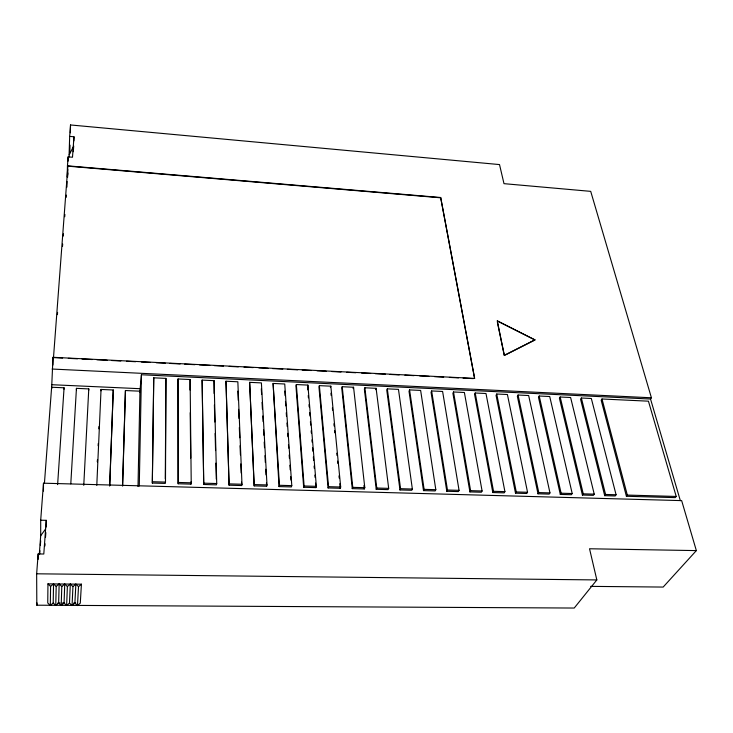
<?xml version="1.0" encoding="UTF-8"?>
<svg xmlns="http://www.w3.org/2000/svg" width="733" height="733" viewBox="0 0 733 733"><rect width="100%" height="100%" fill="white"/><g stroke="black" fill="none" stroke-linecap="round" stroke-linejoin="round"><path stroke-width="1.1" d="M39.28 554.615L40.691 535.741L40.7 520.21L43.494 483.194L681.653 500.612L696.35 550.602L663.163 587.069L590.642 586.373M43.458 491.083L43.494 483.194M165.292 478.86L165.924 378.393L153.747 377.816L152.327 483.056L165.273 483.413L165.484 482.094L165.924 378.393M46.179 527.045L46.234 520.329L40.7 520.21M77.469 605.55L78.513 586.638L75.865 584.137L74.894 603.112L77.469 605.55L80.291 603.14L81.418 584.183L47.957 583.88L47.746 602.957L50.311 605.412L53.197 602.984L53.555 583.935L50.586 586.391L50.311 605.412M64.028 389.196L64.073 387.803L51.631 387.244L51.612 388.646L52.996 357.292L474.618 378.411L440.67 197.507L67.454 165.823L68.132 156.862L72.494 157.238L73.978 136.778L69.672 136.384L70.533 124.958L499.521 164.577L503.992 183.662L590.716 191.359L651.417 397.781L650.538 399.036L680.352 500.685M152.327 483.056L153.747 377.816M52.895 365.061L52.996 357.292M139.261 485.997L141.432 374.755L650.538 399.036M141.432 374.755L139.792 392.558L139.948 391.184L125.425 390.542L122.558 485.136M138.015 486.529L139.948 391.184M56.194 586.437L59.153 583.981L58.64 603.012L55.763 605.44L56.194 586.437L53.555 583.935M66.932 187.117L67.07 181.509M67.179 177.029L67.454 165.823M67.61 177.212L67.802 169.479M68.022 161.168L68.132 156.862M69.03 157.054L69.672 136.384M69.809 152.959L70.011 145.125M70.331 132.801L70.533 124.958M73.85 140.892L73.978 136.778M122.631 486.116L125.425 390.542M58.64 603.012L61.206 605.467L61.792 586.492L59.153 583.981M64.064 603.048L64.733 584.036L67.381 586.537L66.639 605.495L64.064 603.048L61.206 605.467M109.666 485.924L113.258 389.993L101.044 389.452L100.952 390.836M109.739 485.768L113.258 389.993M76.397 389.745L76.452 388.353L88.775 388.902L83.764 485.328M69.488 603.076L70.313 584.082L72.952 586.583L72.063 605.522L69.488 603.076L66.639 605.495M97.388 461.964L97.489 459.673M98.863 428.823L98.964 426.533M97.425 461.817L97.535 459.536M98.14 445.811L98.24 443.52M96.793 485.411L101.044 389.452M88.702 390.286L88.775 388.902M70.789 483.844L76.452 388.353M57.623 484.623L64.073 387.803M46.234 520.329L43.797 554.02L38.153 553.937L36.65 573.802L36.824 605.201L574.223 608.042L596.836 579.931L589.534 548.77L696.35 550.602M44.887 546.021L45.052 543.785M45.528 537.087L45.849 532.625M73.291 151.713L73.703 146.041L69.204 154.791M67.674 175.196L67.848 172.924M57.403 314.64L57.577 312.359M62.507 246.325L62.681 244.043M63.276 236.072L63.45 233.8M64.724 216.721L64.889 214.439M66.172 197.36L66.337 195.088M39.701 554.047L39.949 550.73M40.361 545.196L40.691 540.771M36.824 605.201L36.998 602.938M44.456 482.946L51.631 387.244M178.046 378.961L178.156 483.771L190.974 484.128L191.221 482.818L190.113 379.529L178.046 378.961L178.156 483.771M190.113 379.529L189.975 390.002M202.125 380.097L203.728 484.486L216.427 484.843L216.721 483.533L214.082 380.665L202.125 380.097L203.728 484.486M214.082 380.665L214.109 393.474M225.993 381.224L229.072 485.191L241.652 485.548L241.982 484.247L237.849 381.783L225.993 381.224L229.072 485.191M249.651 382.342L254.168 485.897L266.629 486.245L267.004 484.944L261.397 382.901L249.651 382.342L254.168 485.897M273.097 383.451L279.035 486.584L291.386 486.932L291.789 485.64L284.743 384L273.097 383.451L279.429 485.292L279.035 486.584M296.343 384.55L295.949 385.915L303.673 487.271L315.905 487.61L316.354 486.336L307.887 385.091L296.343 384.55L304.103 485.988L303.673 487.271M307.887 385.091L307.759 389.864M319.377 385.64L318.956 386.997L328.082 487.949L340.194 488.288L340.689 487.014L330.83 386.181L319.377 385.64L328.549 486.675L328.082 487.949M330.381 387.528L330.83 386.181M342.219 386.722L341.761 388.069L352.261 488.627L364.274 488.957L364.796 487.692L353.572 387.253L342.219 386.722L352.765 487.353L352.261 488.627M353.095 388.6L353.572 387.253M364.869 387.784L364.374 389.131L376.221 489.296L388.124 489.626L388.682 488.37L376.111 388.316L364.869 387.784L376.762 488.031L376.221 489.296M474.618 378.411L440.67 197.507M375.608 389.654L376.111 388.316M387.317 388.847L386.786 390.185L399.971 489.956L411.763 490.285L412.358 489.03L398.468 389.379L387.317 388.847L400.548 488.7L399.971 489.956M409.573 389.901L409.014 391.23L423.5 490.615L435.182 490.936L435.814 489.69L420.632 390.423L409.573 389.901L424.105 489.36L423.5 490.615M431.636 390.946L431.05 392.265L446.809 491.257L458.391 491.586L459.06 490.34L442.604 391.459L431.636 390.946L447.46 490.02L446.809 491.257M453.516 391.972L452.902 393.291L469.917 491.907L481.398 492.228L482.094 490.991L464.383 392.485L453.516 391.972L470.595 490.67L469.917 491.907M497.286 320.907L534.852 339.865L497.286 320.907L504.331 355.487L497.386 322.282M475.213 392.998L474.563 394.308L492.814 492.539L504.194 492.86L504.918 491.632L485.988 393.511L475.213 392.998L493.529 491.312L492.814 492.539M496.727 394.015L496.049 395.316L515.51 493.172L526.789 493.492L527.549 492.274L507.41 394.519L496.727 394.015L516.261 491.953L515.51 493.172M518.057 395.023L517.351 396.315L538.004 493.804L549.182 494.115L549.97 492.897L528.658 395.527L518.057 395.023L538.782 492.585L538.004 493.804M539.213 396.022L538.48 397.304L560.305 494.427L571.374 494.729L572.198 493.529L549.723 396.516L539.213 396.022L561.111 493.217L560.305 494.427M560.186 397.011L559.426 398.294L582.405 495.041L593.382 495.343L594.234 494.143L570.613 397.506L560.186 397.011L583.239 493.831L582.405 495.041M581.37 398.01L580.582 399.283L604.698 495.664L615.189 495.957L616.077 494.757L591.329 398.486L581.37 398.01L605.568 494.463L604.698 495.664M601.995 398.99L601.179 400.255L626.413 496.268L675.258 497.625L676.22 496.452L648.439 401.18L601.995 398.99L627.311 495.077L626.413 496.268M40.691 535.741L45.565 529.006M72.063 605.522L74.894 603.112M78.513 586.638L81.418 584.183M72.952 586.583L75.865 584.137M67.381 586.537L70.313 584.082M61.792 586.492L64.733 584.036M504.469 355.23L534.852 339.865M505.349 354.983L534.714 340.13M57.852 603.012L60.097 603.021M62.342 603.039L64.586 603.048M73.557 603.103L75.801 603.112M36.65 573.802L596.836 579.931M152.519 481.728L165.484 482.094M178.385 482.451L191.221 482.818M204.003 483.175L216.721 483.533M229.383 483.89L241.982 484.247M254.525 484.595L267.004 484.944M279.429 485.292L291.789 485.64M304.103 485.988L316.354 486.336M328.549 486.675L340.689 487.014M352.765 487.353L364.796 487.692M376.762 488.031L388.682 488.37M400.548 488.7L412.358 489.03M424.105 489.36L435.814 489.69M447.46 490.02L459.06 490.34M470.595 490.67L482.094 490.991M493.529 491.312L504.918 491.632M516.261 491.953L527.549 492.274M538.782 492.585L549.97 492.897M561.111 493.217L572.198 493.529M583.239 493.831L594.234 494.143M605.568 494.463L616.077 494.757M627.311 495.077L676.22 496.452M51.906 384.715L139.866 388.692M52.107 369.038L651.417 397.781M62.617 358.061L53.491 357.612L67.885 166.171L440.56 197.791M68.325 358.355L77.451 358.804M82.014 359.033L92.285 359.546M96.848 359.775L107.119 360.288M111.682 360.517L120.808 360.975M126.507 361.259L135.642 361.717M141.341 362.001L150.467 362.459M156.175 362.743L165.301 363.202M169.864 363.431L180.135 363.944M184.698 364.173L194.969 364.686M199.532 364.915L209.794 365.428M214.357 365.657L223.492 366.115M229.191 366.399L238.317 366.857M244.025 367.141L253.151 367.599M258.859 367.884L267.985 368.342M272.548 368.571L282.819 369.084M287.382 369.313L297.644 369.826M302.207 370.055L311.342 370.513M317.041 370.797L326.167 371.255M331.875 371.539L341.001 371.998M346.709 372.282L355.835 372.74M361.534 373.024L370.66 373.482M375.232 373.702L385.494 374.224M390.057 374.444L399.183 374.902M404.891 375.186L414.017 375.644M419.725 375.928L428.851 376.386M434.559 376.67L443.685 377.129M449.384 377.413L458.51 377.871M463.082 378.1L473.344 378.613M47.957 583.88L50.586 586.391M53.197 602.984L55.763 605.44M363.898 485.576L364.274 488.957M330.931 393.19L331.151 395.454M332.37 407.905L332.59 410.178M333.909 423.756L334.129 426.02M334.578 430.555L334.798 432.818M336.777 453.196L336.997 455.459M337.556 461.121L337.776 463.384M338.985 475.836L339.205 478.099M339.755 483.762L340.194 488.288M308.236 395.545L308.419 397.817M308.987 404.643L309.179 406.916M309.656 412.597L309.94 416.005M310.407 421.686L310.691 425.103M311.168 430.784L311.36 433.056M311.928 439.873L312.111 442.146M312.588 447.836L312.872 451.244M313.348 456.925L313.632 460.333M314.1 466.014L314.292 468.295M314.86 475.112L315.053 477.385M315.52 483.065L315.905 487.61M284.761 391.074L285.073 395.637M285.467 401.345L285.788 405.908M286.255 412.752L286.493 416.179M286.969 423.023L287.208 426.45M287.675 433.295L287.913 436.721M288.463 444.711L288.701 448.129M289.178 454.982L289.416 458.4M289.883 465.244L290.204 469.816M290.671 476.661L290.909 480.088M261.305 388.811L261.617 394.473M262.048 402.399L262.423 409.197M262.79 415.996L263.101 421.658M263.532 429.593L263.843 435.255M264.219 442.054L264.521 447.716M264.961 455.651L265.328 462.45M265.703 469.248L266.015 474.911M266.446 482.845L266.629 486.245M237.859 391.129L238.225 400.236M238.591 409.335L238.958 418.433M239.325 427.531L239.728 437.766M240.048 445.728L240.415 454.836M240.781 463.934L241.148 473.032M241.514 482.131L241.652 485.548M214.393 404.9L214.833 422.025M215.126 433.45L215.557 450.575M215.878 463.146L216.281 479.135M190.214 412.688L190.699 458.052M190.947 481.865L190.974 484.128M38.153 553.937L38.171 559.334"/></g></svg>
